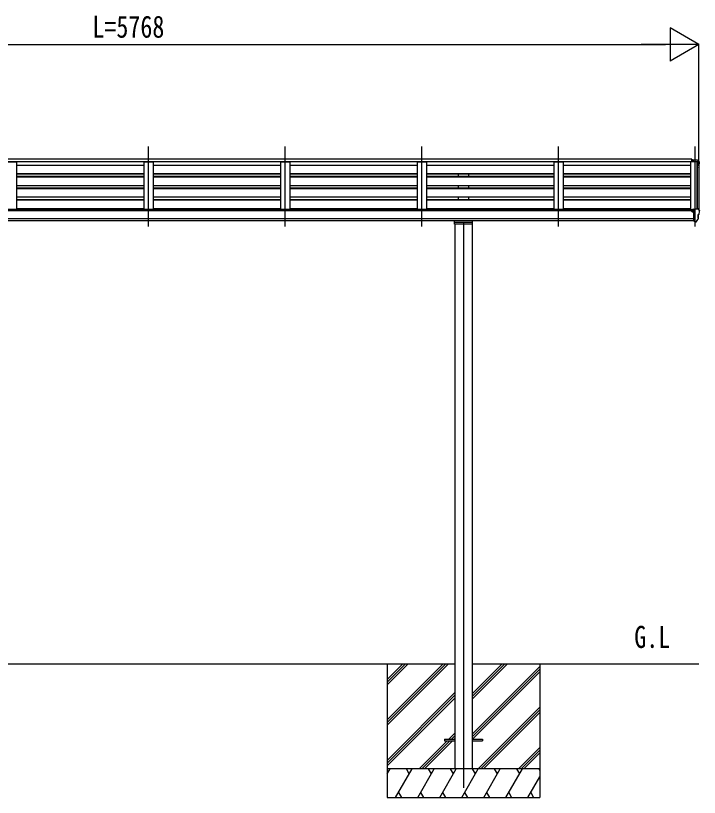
# Model space of a CAD drawing. Units: millimetres, scale not verified. Extents: x -14718 to 14718, y -10395 to 10395.
# Drawn here: x -1313 to 2269, y -6038 to -1944 of the extents above; entities that cross this region are included whole.
import ezdxf
from ezdxf.enums import TextEntityAlignment as Align

# ---------------------------------------------------------------- set-up
doc = ezdxf.new("R2010")
doc.units = ezdxf.units.MM
doc.header["$LTSCALE"] = 50
for name, color, linetype in [('0-2_USER1', 3, 'Continuous'), ('0-3_YKK_12', 2, 'Continuous'), ('0-4_YKK_13', 4, 'Continuous'), ('0-5_YKK_A1', 4, 'Continuous'), ('0-6_YKK_D', 6, 'Continuous')]:
    doc.layers.add(name, color=color, linetype=linetype)
doc.styles.add('ＭＳ ゴシック', font='')
doc.styles.get('ＭＳ ゴシック').set_extended_font_data('MS Gothic')

msp = doc.modelspace()

# ---------------------------------------------------------------- linework, layer by layer
at = {"layer": '0-3_YKK_12'}
for p, q in [((-617.43, -3047), (-617.43, -2628.97)), ((98.57, -3047), (98.57, -2628.97)), ((814.57, -3047), (814.57, -2628.97)), ((1530.57, -3047), (1530.57, -2628.97)), ((2246.57, -3047), (2246.57, -2628.97)), ((1032.57, -3024.7), (1032.57, -5987.5))]:
    msp.add_line(p, q, dxfattribs=at)
at = {"layer": '0-4_YKK_13'}
for p, q in [((2228.57, -2694.7), (2228.57, -2709.14)), ((2229.57, -2694.7), (2229.57, -2709.14)), ((2240.07, -2701.07), (2230.07, -2701.16)), ((2230.07, -2706.25), (2230.07, -2701.16)), ((2258.57, -2701.07), (2240.07, -2701.07)), ((2246.57, -2709.14), (2246.57, -2701.07)), ((2258.57, -2701.07), (2260.9, -2701.21)), ((2261.66, -2701.64), (2265.73, -2707.44)), ((2230.07, -2706.25), (2240.07, -2706.25)), ((2240.07, -2709.14), (2240.07, -2706.25)), ((2268.57, -2710.44), (2268.57, -2711.07)), ((2230.07, -2960.94), (2230.07, -2965.27)), ((2245.07, -2959.78), (2231.07, -2959.84)), ((2234.57, -2959.82), (2234.57, -2957.92)), ((2235.07, -2970.01), (2234.77, -2970.01)), ((2235.59, -2970.01), (2235.07, -2970.01)), ((2235.39, -2957.51), (2245.07, -2956.79)), ((2240.07, -2964.83), (2246.57, -2964.43)), ((2245.07, -2956.01), (2246.57, -2956.01)), ((2245.07, -2956.01), (2245.07, -2962.18)), ((2246.57, -3023.59), (2246.57, -2955.09)), ((2267.08, -2982.42), (2260.86, -2988.64)), ((2261.66, -2955.66), (2265.72, -2961.47)), ((2264.34, -3004.9), (2264.34, -2985.16)), ((2268.57, -2964.46), (2268.57, -2965.09)), ((989.07, -3025.97), (1076.07, -3025.97)), ((2240.07, -3020.39), (2245.57, -3020.39)), ((2246.07, -3021.39), (2245.57, -3020.39)), ((2246.57, -3021.39), (2246.07, -3021.39)), ((2248.07, -3023.5), (2246.57, -3023.59)), ((2248.07, -3023.5), (2251.78, -3023.27)), ((2254.19, -3021.78), (2263.94, -3006.4)), ((2260.57, -2989.34), (2260.57, -3000.91)), ((932.57, -5733), (932.57, -5742)), ((932.57, -5733), (987.37, -5733)), ((932.57, -5742), (987.37, -5742)), ((1077.77, -5733), (1132.57, -5733)), ((1077.77, -5742), (1132.57, -5742)), ((1132.57, -5733), (1132.57, -5742))]:
    msp.add_line(p, q, dxfattribs=at)
for points in [[(2229.57, -2694.7), (2227.07, -2694.7), (2227.07, -2709.14)], [(2230.07, -2968.39), (2230.07, -2970.01), (2229.59, -2970.01)], [(2234.77, -2968.82), (2234.77, -2970.01), (2230.07, -2970.01)], [(2235.39, -2957.51), (2235.23, -2957.53), (2235.07, -2957.56), (2234.92, -2957.6), (2234.8, -2957.65), (2234.7, -2957.71), (2234.63, -2957.78), (2234.58, -2957.85), (2234.57, -2957.92)], [(2240.07, -3020.39), (2240.07, -2962.18), (2245.07, -2962.18)], [(2246.57, -2955.09), (2258.57, -2955.09), (2260.9, -2955.24)], [(1079.07, -3018.34), (1079.07, -3035.22), (986.07, -3035.22), (986.07, -3018.34)], [(2246.57, -3009.7), (2243.41, -3009.3), (2240.07, -3008.87)]]:
    msp.add_lwpolyline(points, dxfattribs=at)
for centre, radius, start, end in [((2260.84, -2702.21), 1, 35, 86.5), ((2265.57, -2710.44), 3, 0, 87), ((2066.57, -2711.07), 202, 351.91451, 0), ((2232.57, -2970.01), 2.5, 28.35764, 180), ((2232.57, -2970.01), 2.5, 0, 28.35764), ((2260.84, -2956.23), 1, 35, 86.5), ((2265.57, -2964.46), 3, 0, 87), ((2264.96, -2980.3), 3, 315, 355.39685), ((2076.08, -2965.09), 192.49, 355.39685, 359.9992), ((2251.59, -3020.28), 3, 273.5, 330), ((2261.57, -2989.34), 1, 135, 180), ((2261.57, -3000.91), 1, 180, 266.70942), ((2261.34, -3004.9), 3, 330, 86.70942)]:
    msp.add_arc(centre, radius, start, end, dxfattribs=at)
msp.add_ellipse((2231.07, -2960.94), major_axis=(0.02, 1.1), ratio=0.906239, start_param=0.0206394, end_param=1.5914357, dxfattribs=at)
at = {"layer": '0-5_YKK_A1'}
for p, q in [((2227.07, -2709.14), (-3461.93, -2709.14)), ((-1358.43, -2709.14), (-1308.43, -2709.14)), ((-1308.43, -2709.14), (-1308.43, -2958.57)), ((-1308.43, -2726.43), (-642.43, -2726.43)), ((-642.43, -2709.14), (-642.43, -2958.57)), ((-642.43, -2709.14), (-592.43, -2709.14)), ((-592.43, -2709.14), (-592.43, -2958.57)), ((-592.43, -2726.43), (73.57, -2726.43)), ((73.57, -2709.14), (73.57, -2958.57)), ((73.57, -2709.14), (123.57, -2709.14)), ((123.57, -2709.14), (123.57, -2958.57)), ((123.57, -2726.43), (789.57, -2726.43)), ((789.57, -2709.14), (789.57, -2958.57)), ((789.57, -2709.14), (839.57, -2709.14)), ((839.57, -2709.14), (839.57, -2958.57)), ((839.57, -2726.43), (1505.57, -2726.43)), ((1505.57, -2709.14), (1505.57, -2958.57)), ((1505.57, -2709.14), (1555.57, -2709.14)), ((1555.57, -2709.14), (1555.57, -2958.57)), ((1555.57, -2726.43), (2221.57, -2726.43)), ((2221.57, -2709.14), (2221.57, -2960.23)), ((2257.49, -2709.35), (2256.87, -2710.97)), ((2257.57, -2709.23), (2257.57, -2955.09)), ((2265.62, -2709.57), (2257.79, -2709.16)), ((2266.56, -2710.45), (2266.57, -2961.64)), ((-1308.43, -2769.96), (-642.43, -2769.96)), ((-1308.43, -2771.04), (-642.43, -2771.04)), ((-1308.43, -2772.33), (-642.43, -2772.33)), ((-592.43, -2769.96), (73.57, -2769.96)), ((-592.43, -2771.04), (73.57, -2771.04)), ((-592.43, -2772.33), (73.57, -2772.33)), ((123.57, -2769.96), (789.57, -2769.96)), ((123.57, -2771.04), (789.57, -2771.04)), ((123.57, -2772.33), (789.57, -2772.33)), ((839.57, -2769.96), (1505.57, -2769.96)), ((839.57, -2771.04), (1505.57, -2771.04)), ((839.57, -2772.33), (1505.57, -2772.33)), ((1005.07, -2772.33), (1005.07, -2784.84)), ((1060.07, -2784.84), (1060.07, -2772.33)), ((1555.57, -2769.96), (2221.57, -2769.96)), ((1555.57, -2771.04), (2221.57, -2771.04)), ((1555.57, -2772.33), (2221.57, -2772.33)), ((-1308.43, -2784.84), (-642.43, -2784.84)), ((-1308.43, -2787.87), (-642.43, -2787.87)), ((-592.43, -2784.84), (73.57, -2784.84)), ((-592.43, -2787.87), (73.57, -2787.87)), ((123.57, -2784.84), (789.57, -2784.84)), ((123.57, -2787.87), (789.57, -2787.87)), ((839.57, -2784.84), (1505.57, -2784.84)), ((839.57, -2787.87), (1505.57, -2787.87)), ((1555.57, -2784.84), (2221.57, -2784.84)), ((1555.57, -2787.87), (2221.57, -2787.87)), ((-1308.43, -2832.53), (-642.43, -2832.53)), ((-1308.43, -2845.38), (-642.43, -2845.38)), ((-1308.43, -2848.42), (-642.43, -2848.42)), ((-592.43, -2832.53), (73.57, -2832.53)), ((-592.43, -2845.38), (73.57, -2845.38)), ((-592.43, -2848.42), (73.57, -2848.42)), ((123.57, -2832.53), (789.57, -2832.53)), ((123.57, -2845.38), (789.57, -2845.38)), ((123.57, -2848.42), (789.57, -2848.42)), ((839.57, -2832.53), (1505.57, -2832.53)), ((839.57, -2845.38), (1505.57, -2845.38)), ((839.57, -2848.42), (1505.57, -2848.42)), ((1005.07, -2832.53), (1005.07, -2845.38)), ((1060.07, -2845.38), (1060.07, -2832.53)), ((1555.57, -2832.53), (2221.57, -2832.53)), ((1555.57, -2845.38), (2221.57, -2845.38)), ((1555.57, -2848.42), (2221.57, -2848.42)), ((-1308.43, -2893.08), (-642.43, -2893.08)), ((-1308.43, -2905.93), (-642.43, -2905.93)), ((-592.43, -2893.08), (73.57, -2893.08)), ((-592.43, -2905.93), (73.57, -2905.93)), ((123.57, -2893.08), (789.57, -2893.08)), ((123.57, -2905.93), (789.57, -2905.93)), ((839.57, -2893.08), (1505.57, -2893.08)), ((839.57, -2905.93), (1505.57, -2905.93)), ((1005.07, -2893.08), (1005.07, -2905.93)), ((1060.07, -2905.93), (1060.07, -2893.08)), ((1555.57, -2893.08), (2221.57, -2893.08)), ((1555.57, -2905.93), (2221.57, -2905.93)), ((-1308.43, -2908.97), (-642.43, -2908.97)), ((-592.43, -2908.97), (73.57, -2908.97)), ((123.57, -2908.97), (789.57, -2908.97)), ((839.57, -2908.97), (1505.57, -2908.97)), ((1555.57, -2908.97), (2221.57, -2908.97)), ((2240.07, -2965.27), (-3474.93, -2965.27)), ((2216.57, -2958.57), (-3451.43, -2958.57)), ((-1308.43, -2953.62), (-642.43, -2953.62)), ((-592.43, -2953.62), (73.57, -2953.62)), ((123.57, -2953.62), (789.57, -2953.62)), ((839.57, -2953.62), (1505.57, -2953.62)), ((1005.07, -2953.62), (1005.07, -2958.57)), ((1060.07, -2958.57), (1060.07, -2953.62)), ((1555.57, -2953.62), (2221.57, -2953.62)), ((2216.57, -2965.27), (2216.57, -2958.57)), ((2245.07, -2960.23), (2221.57, -2960.23)), ((-3474.93, -3006.5), (2240.07, -3006.5)), ((2240.07, -3018.35), (-3474.93, -3018.27)), ((987.37, -3035.22), (987.37, -5887.5)), ((1077.77, -3035.22), (1077.77, -5887.5)), ((-2222.23, -5337.5), (987.37, -5337.5)), ((632.57, -5337.5), (632.57, -6037.5)), ((632.57, -5631.68), (926.75, -5337.5)), ((632.57, -5645.82), (940.89, -5337.5)), ((632.57, -5659.96), (955.03, -5337.5)), ((632.57, -5447.83), (742.9, -5337.5)), ((632.57, -5433.69), (728.76, -5337.5)), ((632.57, -5419.55), (714.62, -5337.5)), ((1077.77, -5337.5), (2266.57, -5337.5)), ((1077.77, -5523.13), (1263.4, -5337.5)), ((1077.77, -5508.99), (1249.26, -5337.5)), ((1077.77, -5494.85), (1235.12, -5337.5)), ((1077.77, -5706.98), (1432.57, -5352.18)), ((1432.57, -5337.5), (1432.57, -6037.5)), ((1077.77, -5721.12), (1432.57, -5366.32)), ((1080.03, -5733), (1432.57, -5380.46)), ((632.57, -5843.81), (987.37, -5489.01)), ((632.57, -5857.95), (987.37, -5503.15)), ((632.57, -5872.09), (987.37, -5517.29)), ((1109.38, -5887.5), (1432.57, -5564.31)), ((1123.52, -5887.5), (1432.57, -5578.45)), ((1137.66, -5887.5), (1432.57, -5592.59)), ((955.51, -5733), (987.37, -5701.14)), ((969.65, -5733), (987.37, -5715.28)), ((983.8, -5733), (987.37, -5729.43)), ((801.01, -5887.5), (946.51, -5742)), ((815.15, -5887.5), (960.65, -5742)), ((829.3, -5887.5), (974.8, -5742)), ((1321.51, -5887.5), (1432.57, -5776.44)), ((1335.65, -5887.5), (1432.57, -5790.58)), ((1349.8, -5887.5), (1432.57, -5804.73)), ((1432.57, -5887.5), (632.57, -5887.5)), ((632.57, -5915), (648.45, -5887.5)), ((677.32, -6037.5), (763.92, -5887.5)), ((748.92, -5913.48), (733.92, -5887.5)), ((792.79, -6037.5), (879.39, -5887.5)), ((864.39, -5913.48), (849.39, -5887.5)), ((908.26, -6037.5), (994.86, -5887.5)), ((979.86, -5913.48), (964.86, -5887.5)), ((1023.73, -6037.5), (1110.33, -5887.5)), ((1095.33, -5913.48), (1080.33, -5887.5)), ((1139.2, -6037.5), (1225.8, -5887.5)), ((1210.8, -5913.48), (1195.8, -5887.5)), ((1254.67, -6037.5), (1341.27, -5887.5)), ((1311.27, -5887.5), (1326.27, -5913.48)), ((1426.74, -5887.5), (1432.57, -5897.6)), ((1370.14, -6037.5), (1432.57, -5929.36)), ((692.31, -6011.52), (707.31, -6037.5)), ((807.78, -6011.52), (822.78, -6037.5)), ((923.26, -6011.52), (938.26, -6037.5)), ((1038.73, -6011.52), (1053.72, -6037.5)), ((1154.2, -6011.52), (1169.19, -6037.5)), ((1269.67, -6011.52), (1284.66, -6037.5)), ((1385.13, -6011.52), (1400.13, -6037.5)), ((632.57, -6037.5), (1432.57, -6037.5))]:
    msp.add_line(p, q, dxfattribs=at)
for points in [[(2227.07, -2694.7), (-3461.93, -2694.7), (-3461.93, -2709.14)], [(2256.87, -2955.09), (2256.87, -2709.14), (2221.57, -2709.14)]]:
    msp.add_lwpolyline(points, dxfattribs=at)
msp.add_circle((2232.6, -2970.01), 3, dxfattribs=at)
for centre, radius, start, end in [((2257.77, -2709.46), 0.3, 86.98858, 159), ((2265.57, -2710.57), 1, 6.67014, 87)]:
    msp.add_arc(centre, radius, start, end, dxfattribs=at)
at = {"layer": '0-6_YKK_D'}
for p, q in [((2266.57, -2094.69), (2115.01, -2007.19)), ((2115.01, -2007.19), (2115.01, -2182.19)), ((-3326.43, -2094.69), (2091.57, -2094.69)), ((2266.57, -2094.69), (1963.46, -2094.69)), ((2266.57, -2094.69), (2115.01, -2182.19)), ((2266.57, -2729.42), (2266.57, -2093.69))]:
    msp.add_line(p, q, dxfattribs=at)

# ---------------------------------------------------------------- texts
at = {"layer": '0-2_USER1', "style": 'ＭＳ ゴシック', "width": 0.8}
msp.add_text('G.L', height=115.5, dxfattribs=at).set_placement((1927.5, -5289.5), align=Align.BOTTOM_LEFT)
at = {"layer": '0-6_YKK_D', "style": 'ＭＳ ゴシック', "width": 0.8}
msp.add_text('L=5768', height=115.5, dxfattribs=at).set_placement((-911.43, -2093.69), align=Align.BOTTOM_LEFT)

doc.saveas('drawing.dxf')
